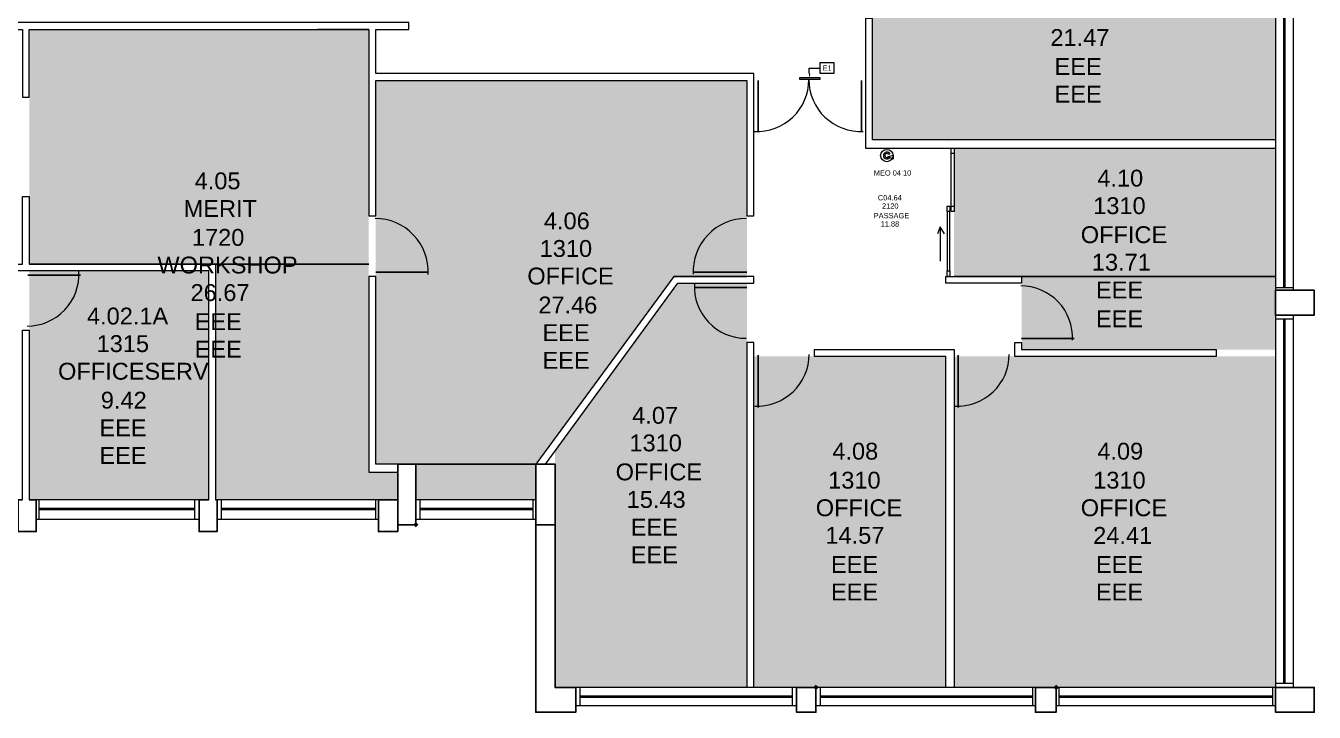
# Model space of a CAD drawing. Header units: millimetres. Extents: x 0 to 90.7, y 0 to 64.4.
# Drawn here: x 70.74 to 90.5, y 0.04 to 10.58 of the extents above; entities that cross this region are included whole.
import ezdxf

# ---------------------------------------------------------------- set-up
doc = ezdxf.new("R2010")
doc.units = ezdxf.units.MM
for name, color, linetype in [('PDF_014404$BL', 7, 'Continuous'), ('PDF_014404$DR', 7, 'Continuous'), ('PDF_014404$FI', 7, 'Continuous'), ('PDF_014404$FI-DSG', 7, 'Continuous'), ('PDF_014404$WA', 7, 'Continuous'), ('PDF_014404$WA-COL', 7, 'Continuous'), ('PDF_014404$WA-EXT', 7, 'Continuous'), ('PDF_014404$WN', 7, 'Continuous'), ('PDF_Text', 7, 'Continuous')]:
    doc.layers.add(name, color=color, linetype=linetype)
doc.layers.add('PDF_014404$HL-TMP', color=7, linetype='Continuous', true_color=0x800000)
doc.styles.add('PDF ArialMT', font='arial.ttf')

msp = doc.modelspace()

# ---------------------------------------------------------------- hatches: boundary and pattern name
at = {"layer": 'PDF_014404$WA-COL', "transparency": 33554559}
for points in [[(76.717, 2.965), (76.696, 2.944), (76.675, 2.923), (76.696, 2.902), (76.717, 2.881), (76.738, 2.902), (76.759, 2.923), (76.738, 2.944)], [(76.717, 2.965), (76.696, 2.944), (76.675, 2.923), (76.696, 2.902), (76.717, 2.881), (76.738, 2.902), (76.759, 2.923), (76.738, 2.944)], [(82.855, 0.467), (82.834, 0.446), (82.813, 0.425), (82.834, 0.404), (82.855, 0.383), (82.877, 0.404), (82.898, 0.425), (82.877, 0.446)], [(86.538, 0.467), (86.517, 0.446), (86.496, 0.425), (86.517, 0.404), (86.538, 0.383), (86.56, 0.404), (86.581, 0.425), (86.56, 0.446)]]:
    msp.add_hatch(color=256, dxfattribs=at).paths.add_polyline_path(points)

# ---------------------------------------------------------------- linework, layer by layer
at = {"layer": 'PDF_014404$BL', "lineweight": 9}
for points in [[(89.904, 12.236), (89.904, 6.521)], [(90.179, 6.521), (90.179, 12.236)], [(89.904, 6.14), (89.904, 0.425), (86.538, 0.425)], [(90.179, 0.425), (90.179, 6.14)], [(73.394, 3.304), (70.896, 3.304)], [(76.145, 3.304), (73.669, 3.304)], [(78.558, 3.304), (76.717, 3.304)], [(70.896, 3.008), (73.394, 3.008)], [(73.669, 3.008), (76.145, 3.008)], [(76.717, 3.008), (78.558, 3.008)], [(82.559, 0.425), (79.172, 0.425)], [(86.221, 0.425), (82.855, 0.425)], [(79.172, 0.15), (82.559, 0.15)], [(82.855, 0.15), (86.221, 0.15)], [(86.538, 0.15), (89.904, 0.15)]]:
    msp.add_lwpolyline(points, dxfattribs=at)
at = {"layer": 'PDF_014404$DR', "lineweight": 0}
msp.add_lwpolyline([(81.911, 8.959, 0.429403), (82.746, 9.752, 0.429403), (83.581, 8.959)], format="xyb", dxfattribs=at)
for points in [[(81.966, 9.739), (81.966, 8.955), (81.966, 9.739)], [(83.554, 9.739), (83.554, 8.955), (83.554, 9.739)], [(84.887, 8.807), (84.887, 8.807)], [(84.93, 7.812), (84.93, 8.617)], [(84.972, 8.617), (84.972, 7.812)], [(84.866, 7.728), (84.866, 6.818)], [(84.909, 6.818), (84.909, 7.728)], [(84.76, 7.495), (84.718, 7.389)], [(84.824, 7.389), (84.76, 7.495), (84.76, 6.966)], [(70.769, 6.754), (71.573, 6.754), (70.769, 6.754)], [(76.103, 6.796), (76.907, 6.796), (76.103, 6.796)], [(81.797, 6.796), (80.971, 6.796), (81.797, 6.796)], [(81.797, 6.564), (80.993, 6.564), (81.797, 6.564)], [(86.009, 5.78), (86.814, 5.78), (86.009, 5.78)], [(81.966, 5.526), (81.966, 4.722), (81.966, 5.526)], [(85.036, 5.526), (85.036, 4.722), (85.036, 5.526)]]:
    msp.add_lwpolyline(points, dxfattribs=at)
for points in [[(84.972, 8.701), (84.972, 8.617), (84.93, 8.617), (84.93, 8.701)], [(84.909, 7.812), (84.909, 7.728), (84.866, 7.728), (84.866, 7.812)], [(84.972, 7.812), (84.972, 7.728), (84.93, 7.728), (84.93, 7.812)], [(84.909, 6.818), (84.909, 6.733), (84.866, 6.733), (84.866, 6.818)]]:
    msp.add_lwpolyline(points, close=True, dxfattribs=at)
for centre, radius, start, end in [((76.093, 6.807), 0.815, 357.0434, 90.0001), ((81.786, 6.807), 0.815, 89.9999, 182.9554), ((70.758, 6.765), 0.794, 270.0001, 2.9544), ((81.783, 6.577), 0.794, 177.0447, 270), ((85.995, 5.794), 0.794, 357.0447, 90), ((81.956, 5.537), 0.794, 267.0449, 0.0001), ((85.025, 5.537), 0.794, 267.0449, 0.0001)]:
    msp.add_arc(centre, radius, start, end, dxfattribs=at)
at = {"layer": 'PDF_014404$FI', "lineweight": 9}
msp.add_lwpolyline([(84.041, 8.532), (83.956, 8.574), (84.041, 8.596)], close=True, dxfattribs=at)
msp.add_circle((83.942, 8.588), 0.0953, dxfattribs=at)
msp.add_circle((83.942, 8.588), 0.0953, dxfattribs=at)
for radius, start, end in [(0.0529, 22.7694, 337.2306), (0.0318, 22.7697, 337.2303)]:
    msp.add_arc((83.942, 8.588), radius, start, end, dxfattribs=at)
at = {"layer": 'PDF_014404$FI-DSG', "lineweight": 9}
msp.add_lwpolyline([(82.75, 9.845), (82.75, 9.929), (82.834, 9.929), (82.919, 9.929)], dxfattribs=at)
for points in [[(82.919, 10.014), (83.131, 10.014), (83.131, 9.845), (82.919, 9.845)], [(82.919, 9.781), (82.601, 9.781), (82.601, 9.76), (82.919, 9.76)]]:
    msp.add_lwpolyline(points, close=True, dxfattribs=at)
at = {"layer": 'PDF_014404$FI-DSG', "transparency": 33554559}
for points in [[(82.919, 9.781), (82.601, 9.781), (82.919, 9.76)], [(82.601, 9.781), (82.919, 9.76), (82.601, 9.76)], [(82.771, 9.845), (82.75, 9.781), (82.75, 9.845)]]:
    msp.add_solid(points, dxfattribs=at)
at = {"layer": 'PDF_014404$HL-TMP', "lineweight": 0}
for points in [[(75.997, 10.522), (75.214, 10.522), (75.997, 10.522)], [(75.997, 6.923), (70.79, 6.923), (75.997, 6.923)], [(81.797, 6.733), (80.675, 6.733), (81.797, 6.733)], [(89.904, 6.733), (84.972, 6.733), (89.904, 6.733)]]:
    msp.add_lwpolyline(points, dxfattribs=at)
msp.add_lwpolyline([(78.558, 3.854), (76.717, 3.854), (78.558, 3.854)], close=True, dxfattribs=at)
at = {"layer": 'PDF_014404$HL-TMP', "transparency": 33554559}
for points in [[(89.904, 11.115), (83.723, 11.115), (89.904, 10.204)], [(83.723, 11.115), (89.904, 10.204), (83.723, 10.204)], [(75.214, 10.522), (75.997, 10.522), (70.79, 10.522)], [(75.997, 10.522), (70.79, 10.522), (75.997, 6.923)], [(70.79, 10.522), (75.997, 6.923), (70.79, 6.923)], [(75.997, 10.522), (75.214, 10.522), (75.214, 10.522)], [(89.904, 10.204), (83.723, 10.204), (89.904, 9.379)], [(83.723, 10.204), (89.904, 9.379), (83.723, 9.379)], [(81.797, 9.739), (76.103, 9.739), (76.103, 9.739)], [(81.797, 9.739), (76.103, 9.739), (81.797, 6.733)], [(76.103, 9.739), (81.797, 6.733), (76.103, 6.733)], [(89.904, 8.828), (83.723, 8.828), (83.723, 9.379)], [(83.723, 9.379), (89.904, 9.379), (89.904, 8.828)], [(89.904, 8.828), (89.904, 8.828), (83.723, 8.828)], [(89.904, 8.701), (84.972, 8.701), (84.972, 8.701)], [(89.904, 8.701), (84.972, 8.701), (89.904, 6.733)], [(84.972, 8.701), (89.904, 6.733), (84.972, 6.733)], [(70.79, 6.923), (75.997, 6.923), (73.648, 6.923)], [(75.997, 6.923), (73.648, 6.923), (75.997, 3.727)], [(73.648, 6.923), (75.997, 3.727), (73.648, 3.727)], [(70.79, 6.818), (73.542, 6.818), (73.542, 6.818)], [(73.542, 6.818), (70.79, 6.818), (73.542, 3.304)], [(70.79, 6.818), (73.542, 3.304), (70.79, 3.304)], [(80.675, 6.733), (76.103, 6.733), (78.558, 3.854)], [(76.103, 6.733), (78.558, 3.854), (76.103, 3.854)], [(80.675, 6.733), (81.797, 6.733), (80.696, 6.733)], [(80.696, 6.733), (81.797, 6.733), (81.797, 6.733)], [(84.972, 6.733), (89.904, 6.733), (86.009, 6.733)], [(89.904, 5.611), (86.009, 5.611), (86.009, 6.733)], [(86.009, 6.733), (89.904, 6.733), (89.904, 5.611)], [(80.739, 6.627), (81.797, 4.045), (78.855, 4.045)], [(80.739, 6.627), (81.331, 6.627), (81.331, 6.627)], [(81.797, 6.627), (81.797, 6.627), (80.739, 6.627)], [(81.797, 6.627), (80.739, 6.627), (81.331, 6.627)], [(81.797, 6.627), (80.739, 6.627), (81.797, 4.045)], [(89.904, 5.611), (89.904, 5.611), (86.009, 5.611)], [(84.845, 5.505), (81.903, 5.505), (84.845, 0.425)], [(81.903, 5.505), (84.845, 0.425), (81.903, 0.425)], [(84.972, 5.505), (89.904, 5.505), (89.904, 5.505)], [(89.904, 5.505), (89.904, 5.505), (84.972, 5.505)], [(89.904, 5.505), (84.972, 5.505), (89.904, 0.489)], [(84.972, 5.505), (89.904, 0.489), (84.972, 0.489)], [(81.797, 0.425), (78.855, 0.425), (78.855, 4.045)], [(78.855, 4.045), (81.797, 4.045), (81.797, 0.425)], [(78.558, 3.854), (76.103, 3.854), (76.717, 3.854)], [(76.103, 3.854), (78.558, 3.854), (78.558, 3.854)], [(78.558, 3.854), (78.558, 3.854), (76.717, 3.854)], [(78.558, 3.854), (76.717, 3.854), (78.558, 3.304)], [(76.717, 3.854), (78.558, 3.304), (76.717, 3.304)], [(76.442, 3.727), (73.648, 3.727), (76.442, 3.304)], [(73.648, 3.727), (76.442, 3.304), (73.648, 3.304)], [(81.797, 0.425), (81.797, 0.425), (78.855, 0.425)], [(89.904, 0.489), (84.972, 0.489), (89.904, 0.425)], [(84.972, 0.489), (89.904, 0.425), (84.972, 0.425)]]:
    msp.add_solid(points, dxfattribs=at)
at = {"layer": 'PDF_014404$WA', "lineweight": 20}
for points in [[(89.904, 8.828), (83.723, 8.828), (83.723, 10.691), (83.617, 10.691), (83.617, 8.701), (89.904, 8.701)], [(73.542, 3.304), (73.542, 6.818), (65.244, 6.818), (65.244, 6.691), (65.117, 6.691), (65.117, 9.273), (65.244, 9.273), (65.244, 6.923), (70.684, 6.923), (70.684, 7.961), (70.79, 7.961), (70.79, 6.923), (73.648, 6.923), (73.648, 3.304)], [(76.442, 3.854), (76.103, 3.854), (76.103, 6.733), (75.997, 6.733), (75.997, 3.727), (76.442, 3.727)], [(78.707, 3.854), (80.739, 6.627), (81.903, 6.627), (81.903, 6.733), (80.675, 6.733), (78.558, 3.854)], [(70.684, 3.304), (70.684, 5.907), (70.79, 5.907), (70.79, 3.304)], [(81.903, 0.425), (81.903, 5.717), (81.797, 5.717), (81.797, 0.425)], [(84.845, 0.425), (84.845, 5.505), (82.834, 5.505), (82.834, 5.611), (84.972, 5.611), (84.972, 0.425)]]:
    msp.add_lwpolyline(points, dxfattribs=at)
for points in [[(70.684, 10.522), (70.684, 9.485), (70.79, 9.485), (70.79, 10.522), (75.997, 10.522), (75.997, 7.664), (76.103, 7.664), (76.103, 9.739), (81.797, 9.739), (81.797, 7.664), (81.903, 7.664), (81.903, 9.845), (76.103, 9.845), (76.103, 10.522), (76.611, 10.522), (76.611, 10.628), (71.827, 10.628), (65.117, 10.628), (65.117, 10.183), (65.244, 10.183), (65.244, 10.522)], [(84.845, 6.733), (86.009, 6.733), (86.009, 6.627), (84.845, 6.627)], [(86.009, 5.611), (88.994, 5.611), (88.994, 5.505), (85.903, 5.505), (85.903, 5.717), (86.009, 5.717)]]:
    msp.add_lwpolyline(points, close=True, dxfattribs=at)
at = {"layer": 'PDF_014404$WA-COL', "lineweight": 25}
for points in [[(89.904, 6.521), (90.497, 6.521), (90.497, 6.14), (89.904, 6.14)], [(76.442, 3.854), (76.717, 3.854)], [(78.855, 3.854), (78.855, 2.923), (78.558, 2.923), (78.558, 3.854)], [(78.558, 3.854), (78.855, 3.854), (78.855, 2.923), (78.558, 2.923)], [(76.145, 3.304), (76.145, 2.817), (76.442, 2.817), (76.442, 3.304)], [(76.717, 2.923), (76.442, 2.923)], [(82.855, 0.425), (82.559, 0.425), (82.559, 0.044), (82.855, 0.044)], [(86.538, 0.425), (86.221, 0.425), (86.221, 0.044), (86.538, 0.044)], [(89.904, 0.425), (90.497, 0.425), (90.497, 0.044), (89.904, 0.044)]]:
    msp.add_lwpolyline(points, close=True, dxfattribs=at)
for points in [[(76.442, 3.854), (76.442, 3.304)], [(76.717, 3.854), (76.717, 2.923)], [(70.684, 3.304), (70.621, 3.304), (70.621, 2.817), (70.896, 2.817), (70.896, 3.304), (70.79, 3.304)], [(73.542, 3.304), (73.394, 3.304), (73.394, 2.817), (73.669, 2.817), (73.669, 3.304), (73.648, 3.304)]]:
    msp.add_lwpolyline(points, dxfattribs=at)
at = {"layer": 'PDF_014404$WA-EXT', "lineweight": 25}
msp.add_lwpolyline([(78.558, 2.923), (78.558, 0.044), (79.172, 0.044), (79.172, 0.425), (78.855, 0.425), (78.855, 2.923), (78.855, 0.425)], dxfattribs=at)
at = {"layer": 'PDF_014404$WN', "lineweight": 0}
for points in [[(90.031, 6.564), (90.031, 12.173)], [(90.052, 6.564), (90.052, 12.173)], [(89.904, 6.564), (90.179, 6.564)], [(89.904, 6.521), (90.179, 6.521)], [(90.179, 6.14), (89.904, 6.14)], [(90.179, 6.077), (89.904, 6.077)], [(90.031, 0.489), (90.031, 6.077)], [(90.052, 0.489), (90.052, 6.077)], [(70.896, 3.304), (70.896, 3.008)], [(70.938, 3.304), (70.938, 3.008)], [(70.938, 3.177), (73.33, 3.177)], [(73.33, 3.008), (73.33, 3.304)], [(73.394, 3.008), (73.394, 3.304)], [(73.669, 3.304), (73.669, 3.008)], [(73.732, 3.304), (73.732, 3.008)], [(73.732, 3.177), (76.103, 3.177)], [(76.103, 3.008), (76.103, 3.304)], [(76.145, 3.008), (76.145, 3.304)], [(76.717, 3.304), (76.717, 3.008)], [(76.78, 3.304), (76.78, 3.008)], [(76.78, 3.177), (78.516, 3.177)], [(78.516, 3.008), (78.516, 3.304)], [(78.558, 3.008), (78.558, 3.304)], [(70.938, 3.156), (73.33, 3.156)], [(73.732, 3.156), (76.103, 3.156)], [(76.78, 3.156), (78.516, 3.156)], [(79.172, 0.425), (79.172, 0.15)], [(79.236, 0.425), (79.236, 0.15)], [(82.496, 0.15), (82.496, 0.425)], [(82.559, 0.15), (82.559, 0.425)], [(82.855, 0.425), (82.855, 0.15)], [(82.919, 0.425), (82.919, 0.15)], [(86.179, 0.15), (86.179, 0.425)], [(86.221, 0.15), (86.221, 0.425)], [(86.538, 0.425), (86.538, 0.15)], [(86.581, 0.425), (86.581, 0.15)], [(89.862, 0.15), (89.862, 0.425)], [(89.904, 0.489), (90.179, 0.489)], [(89.904, 0.15), (89.904, 0.425), (90.179, 0.425)], [(79.236, 0.298), (82.496, 0.298)], [(79.236, 0.277), (82.496, 0.277)], [(82.919, 0.298), (86.179, 0.298)], [(82.919, 0.277), (86.179, 0.277)], [(86.581, 0.298), (89.862, 0.298)], [(86.581, 0.277), (89.862, 0.277)]]:
    msp.add_lwpolyline(points, dxfattribs=at)

# ---------------------------------------------------------------- texts
at = {"layer": 'PDF_Text', "attachment_point": 4, "style": 'PDF ArialMT'}
for s, insert, char_height in [('21.47', (86.45, 10.399), 0.2588), ('EEE', (86.514, 9.955), 0.2588), ('E1', (82.958, 9.93), 0.0815), ('EEE', (86.514, 9.531), 0.2588), ('4.05', (73.326, 8.198), 0.2588), ('MEO 04 10', (83.741, 8.321), 0.0815), ('4.10', (87.17, 8.24), 0.2588), ('C04.64', (83.804, 7.94), 0.0815), ('1310', (87.107, 7.817), 0.2588), ('MERIT', (73.157, 7.774), 0.2588), ('4.06', (78.682, 7.584), 0.2588), ('PASSAGE', (83.741, 7.665), 0.0815), ('2120', (83.868, 7.813), 0.0815), ('11.88', (83.847, 7.538), 0.0815), ('1720', (73.284, 7.33), 0.2588), ('OFFICE', (86.916, 7.372), 0.2588), ('1310', (78.618, 7.16), 0.2588), ('WORKSHOP', (72.755, 6.906), 0.2588), ('13.71', (87.086, 6.949), 0.2588), ('OFFICE', (78.428, 6.737), 0.2588), ('26.67', (73.263, 6.483), 0.2588), ('EEE', (87.149, 6.525), 0.2588), ('27.46', (78.597, 6.293), 0.2588), ('4.02.1A', (71.675, 6.123), 0.2588), ('EEE', (73.326, 6.039), 0.2588), ('EEE', (87.149, 6.081), 0.2588), ('EEE', (78.661, 5.869), 0.2588), ('1315', (71.823, 5.7), 0.2588), ('EEE', (73.326, 5.615), 0.2588), ('EEE', (78.661, 5.446), 0.2588), ('OFFICESERV', (71.231, 5.276), 0.2588), ('9.42', (71.887, 4.832), 0.2588), ('4.07', (80.037, 4.599), 0.2588), ('EEE', (71.866, 4.409), 0.2588), ('1310', (79.994, 4.176), 0.2588), ('4.08', (83.106, 4.049), 0.2588), ('4.09', (87.17, 4.049), 0.2588), ('EEE', (71.866, 3.985), 0.2588), ('OFFICE', (79.783, 3.731), 0.2588), ('1310', (83.042, 3.604), 0.2588), ('1310', (87.107, 3.604), 0.2588), ('15.43', (79.952, 3.308), 0.2588), ('OFFICE', (82.852, 3.181), 0.2588), ('OFFICE', (86.916, 3.181), 0.2588), ('EEE', (80.015, 2.885), 0.2588), ('14.57', (83, 2.758), 0.2588), ('24.41', (87.107, 2.758), 0.2588), ('EEE', (80.015, 2.461), 0.2588), ('EEE', (83.085, 2.313), 0.2588), ('EEE', (87.149, 2.313), 0.2588), ('EEE', (83.085, 1.89), 0.2588), ('EEE', (87.149, 1.89), 0.2588)]:
    msp.add_mtext(s, dxfattribs=dict(at, insert=insert, char_height=char_height))

doc.saveas('drawing.dxf')
